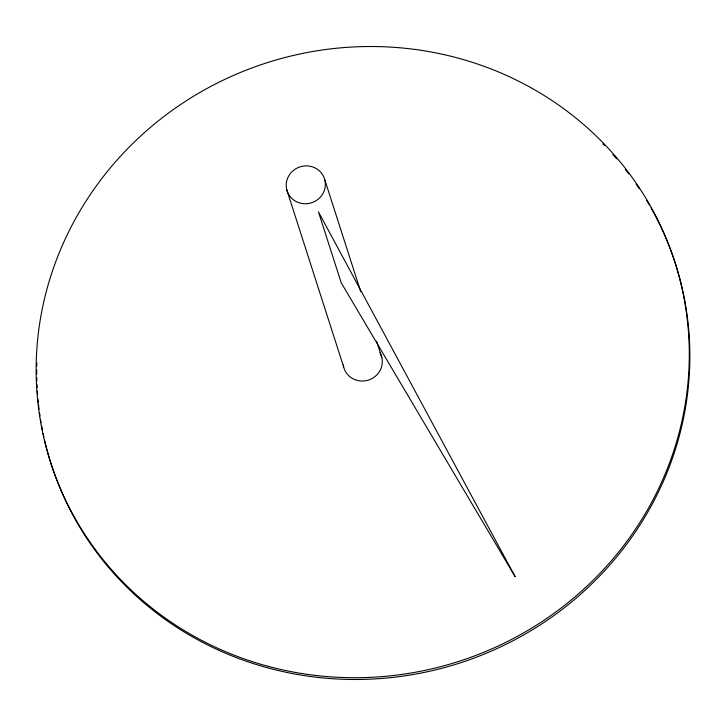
<?xml version="1.0" encoding="UTF-8"?>
<svg xmlns="http://www.w3.org/2000/svg" width="726" height="726" viewBox="0 0 726 726"><rect width="100%" height="100%" fill="white"/><g stroke="black" fill="none" stroke-linecap="round" stroke-linejoin="round"><path stroke-width="1.09" d="M324.867 180.039A19.666 18.858 -17.8 0 1 300.128 203.08A19.666 18.858 -17.8 0 1 292.378 171.336A19.666 18.858 -17.8 0 1 324.867 180.039L360.749 291.788M376.613 341.22L381.794 357.337M286.716 189.595L343.643 366.893M651.068 207.935A327.816 314.313 -17.8 0 1 477.145 656.903A327.816 314.313 -17.8 0 1 44.576 440.255M43.832 436.979A327.816 314.313 -17.8 0 1 43.124 433.685M42.453 430.382A327.816 314.313 -17.8 0 1 41.609 425.953M41.019 422.623A327.816 314.313 -17.8 0 1 40.474 419.274M39.957 415.916A327.816 314.313 -17.8 0 1 39.476 412.55M39.041 409.174A327.816 314.313 -17.8 0 1 38.514 404.663M38.269 402.404A327.816 314.313 -17.8 0 1 37.943 399.01M37.57 394.481A327.816 314.313 -17.8 0 1 37.335 391.087M37.135 387.693A327.816 314.313 -17.8 0 1 36.972 384.29M36.854 380.896A327.816 314.313 -17.8 0 1 36.763 377.511M36.717 374.117A327.816 314.313 -17.8 0 1 36.717 369.616M36.754 366.24A327.816 314.313 -17.8 0 1 36.835 362.873M602.889 143.839A327.816 314.313 -17.8 0 1 604.459 145.445M612.925 154.565A327.816 314.313 -17.8 0 1 616.664 158.84M625.331 169.394A327.816 314.313 -17.8 0 1 628.798 173.913M636.13 184.05A327.816 314.313 -17.8 0 1 639.316 188.742M646.557 200.185A327.816 314.313 -17.8 0 1 649.407 205.022M379.979 352.754A19.666 18.858 -17.8 0 1 368.681 380.007A19.666 18.858 -17.8 0 1 343.28 364.951M515.106 576.625L341.238 282.841L318.469 211.919L515.106 576.625M268.384 666.404A327.816 314.313 -17.8 0 0 680.652 282.487A327.816 314.313 -17.8 0 0 139.12 137.45A327.816 314.313 -17.8 0 0 268.384 666.404"/></g></svg>
